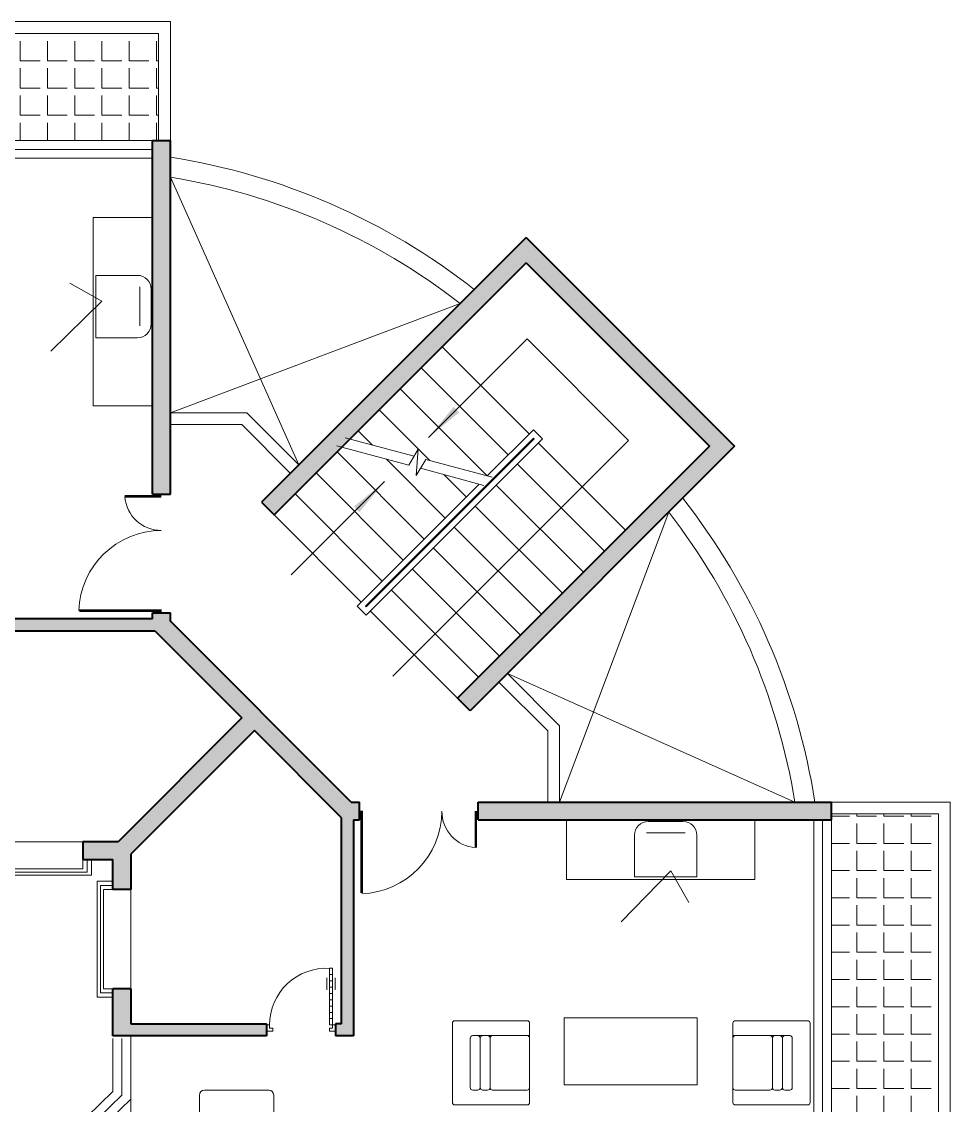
# Model space of a CAD drawing. Header units: millimetres. Extents: x 3136.3 to 3154.4, y 1812.1 to 1830.2.
# Drawn here: x 3145.01 to 3154.39, y 1819.25 to 1830.19 of the extents above; entities that cross this region are included whole.
import ezdxf
from ezdxf.enums import TextEntityAlignment as Align

# ---------------------------------------------------------------- set-up
doc = ezdxf.new("R2010")
doc.units = ezdxf.units.MM
for name, color, linetype, lineweight in [('BL', 7, 'Continuous', 5), ('FURNITURE', 220, 'Continuous', 5), ('H', 13, 'Continuous', 5), ('Muro1', 162, 'Continuous', 40), ('PUB_DIM', 3, 'Continuous', 5), ('PUB_H', 13, 'Continuous', 5), ('T', 7, 'Continuous', 5), ('W', 2, 'Continuous', 5)]:
    doc.layers.add(name, color=color, linetype=linetype, lineweight=lineweight)
doc.styles.add('SIMPLEX', font='SIMPLEX.SHX')
doc.styles.get("Standard").update_dxf_attribs({"font": 'arial.ttf'})

# ---------------------------------------------------------------- blocks, each defined once
blk = doc.blocks.new('M_A17ORW')
at = {"const_width": 0.02}
for points in [[(-0.481, -0.0014), (-0.481, -0.3084)], [(0.481, 0.0014), (0.481, -0.6906)]]:
    blk.add_lwpolyline(points, dxfattribs=at)
for centre, radius, start, end in [((-0.5008, -0.0026), 0.3067, 274.24917, 0.21013), ((0.5046, 0.0019), 0.6987, 180.27623, 268.06031)]:
    blk.add_arc(centre, radius, start, end)
blk = doc.blocks.new('80217063432440')
for p, q in [((248, 90), (971, 838)), ((971, 838), (1719, 90)), ((286, 0), (972, 710)), ((972, 710), (1682, 0)), ((325, -90), (973, 581)), ((973, 581), (1644, -90)), ((-286, 90), (248, 90)), ((-286, 0), (286, 0)), ((1682, 0), (2257, 0)), ((1719, 90), (2257, 90)), ((-286, -90), (325, -90)), ((1644, -90), (2257, -90))]:
    blk.add_line(p, q)
at = {"style": 'SIMPLEX', "flags": 1}
blk.add_attdef('A', text='', height=1, dxfattribs=at).set_placement((0, 0), align=Align.MIDDLE)
blk = doc.blocks.new('M_B4ONN')
for p, q in [((-0.587, 1.382), (0.587, 1.382)), ((-0.587, 0.5), (-0.587, 1.382)), ((0.587, 1.382), (0.587, 0.5)), ((-0.543, 1.201), (0.543, 1.201)), ((-0.543, 0.5), (-0.543, 1.201)), ((0.543, 1.201), (0.543, 0.5)), ((-0.5, 1.02), (0.5, 1.02)), ((-0.5, 0.5), (-0.5, 1.02)), ((0.5, 1.02), (0.5, 0.5)), ((-0.5, -0.5), (0.5, -0.5))]:
    blk.add_line(p, q)
blk = doc.blocks.new('M_A24LXR')
for p, q in [((-0.455, 0.071), (-0.455, 0.888)), ((-0.455, 0.888), (-0.41, 0.888)), ((-0.455, 0.797), (-0.41, 0.797)), ((-0.41, 0.888), (-0.41, 0.071)), ((-0.494, 0.753), (-0.494, 0.578)), ((-0.455, 0.707), (-0.41, 0.707)), ((-0.371, 0.753), (-0.371, 0.578)), ((-0.455, 0.616), (-0.41, 0.616)), ((-0.455, 0.525), (-0.41, 0.525)), ((-0.455, 0.434), (-0.41, 0.434)), ((-0.455, 0.343), (-0.41, 0.343)), ((-0.455, 0.253), (-0.41, 0.253)), ((-0.455, 0.162), (-0.41, 0.162)), ((-0.501, 0.071), (-0.455, 0.071)), ((-0.501, -0.02), (-0.501, 0.071)), ((-0.41, 0.071), (-0.455, 0.071)), ((-0.455, 0.071), (-0.455, 0.026)), ((-0.455, 0.026), (-0.41, 0.026)), ((-0.41, 0.026), (-0.41, -0.02)), ((0.453, 0.026), (0.407, 0.026)), ((0.407, 0.026), (0.407, -0.02)), ((0.498, 0.071), (0.453, 0.071)), ((0.453, 0.071), (0.453, 0.026)), ((0.498, -0.02), (0.498, 0.071)), ((-0.501, -0.02), (-0.501, -0.02)), ((-0.41, -0.02), (-0.501, -0.02)), ((0.407, -0.02), (0.498, -0.02)), ((0.498, -0.02), (0.498, -0.02))]:
    blk.add_line(p, q)
blk.add_arc((-0.364, 0.072), 0.817, 359.9115, 93.1848)
blk = doc.blocks.new('*X49')
at = {"color": 0}
for p, q in [((228151, -16225), (228175, -16225)), ((228250, -16225), (228450, -16225)), ((228250, -16225), (228250, -16225)), ((228250, -16500), (228250, -16300)), ((228525, -16225), (228725, -16225)), ((228525, -16225), (228525, -16225)), ((228525, -16500), (228525, -16300)), ((228800, -16225), (229000, -16225)), ((228800, -16225), (228800, -16225)), ((228800, -16500), (228800, -16300)), ((229075, -16225), (229275, -16225)), ((229075, -16225), (229075, -16225)), ((229075, -16500), (229075, -16300)), ((229350, -16225), (229550, -16225)), ((229350, -16225), (229350, -16225)), ((229350, -16500), (229350, -16300)), ((229625, -16225), (229825, -16225)), ((229625, -16225), (229625, -16225)), ((229625, -16500), (229625, -16300)), ((229900, -16225), (230100, -16225)), ((229900, -16225), (229900, -16225)), ((229900, -16500), (229900, -16300)), ((230175, -16225), (230375, -16225)), ((230175, -16225), (230175, -16225)), ((230175, -16500), (230175, -16300)), ((230450, -16225), (230650, -16225)), ((230450, -16225), (230450, -16225)), ((230450, -16500), (230450, -16300)), ((230725, -16225), (230925, -16225)), ((230725, -16225), (230725, -16225)), ((230725, -16500), (230725, -16300)), ((231000, -16225), (231200, -16225)), ((231000, -16225), (231000, -16225)), ((231000, -16500), (231000, -16300)), ((231275, -16225), (231475, -16225)), ((231275, -16225), (231275, -16225)), ((231275, -16500), (231275, -16300)), ((231550, -16225), (231750, -16225)), ((231550, -16225), (231550, -16225)), ((231550, -16500), (231550, -16300)), ((231825, -16225), (232025, -16225)), ((231825, -16225), (231825, -16225)), ((231825, -16500), (231825, -16300)), ((232100, -16225), (232121, -16225)), ((232100, -16225), (232100, -16225)), ((232100, -16500), (232100, -16300)), ((228151, -16500), (228175, -16500)), ((228250, -16500), (228450, -16500)), ((228525, -16500), (228725, -16500)), ((228800, -16500), (229000, -16500)), ((229075, -16500), (229275, -16500)), ((229350, -16500), (229550, -16500)), ((229625, -16500), (229825, -16500)), ((229900, -16500), (230100, -16500)), ((230175, -16500), (230375, -16500)), ((230450, -16500), (230650, -16500)), ((230725, -16500), (230925, -16500)), ((231000, -16500), (231200, -16500)), ((231275, -16500), (231475, -16500)), ((231550, -16500), (231750, -16500)), ((231825, -16500), (232025, -16500)), ((232100, -16500), (232121, -16500)), ((228250, -16775), (228250, -16575)), ((228525, -16775), (228525, -16575)), ((228800, -16775), (228800, -16575)), ((229075, -16775), (229075, -16575)), ((229350, -16775), (229350, -16575)), ((229625, -16775), (229625, -16575)), ((229900, -16775), (229900, -16575)), ((230175, -16775), (230175, -16575)), ((230450, -16775), (230450, -16575)), ((230725, -16775), (230725, -16575)), ((231000, -16775), (231000, -16575)), ((231275, -16775), (231275, -16575)), ((231550, -16775), (231550, -16575)), ((231825, -16775), (231825, -16575)), ((232100, -16775), (232100, -16575)), ((228151, -16775), (228175, -16775)), ((228250, -16775), (228450, -16775)), ((228525, -16775), (228725, -16775)), ((228800, -16775), (229000, -16775)), ((229075, -16775), (229275, -16775)), ((229350, -16775), (229550, -16775)), ((229625, -16775), (229825, -16775)), ((229900, -16775), (230100, -16775)), ((230175, -16775), (230375, -16775)), ((230450, -16775), (230650, -16775)), ((230725, -16775), (230925, -16775)), ((231000, -16775), (231200, -16775)), ((231275, -16775), (231475, -16775)), ((231550, -16775), (231750, -16775)), ((231825, -16775), (232025, -16775)), ((232100, -16775), (232121, -16775)), ((228250, -17050), (228250, -16850)), ((228525, -17050), (228525, -16850)), ((228800, -17050), (228800, -16850)), ((229075, -17050), (229075, -16850)), ((229350, -17050), (229350, -16850)), ((229625, -17050), (229625, -16850)), ((229900, -17050), (229900, -16850)), ((230175, -17050), (230175, -16850)), ((230450, -17050), (230450, -16850)), ((230725, -17050), (230725, -16850)), ((231000, -17050), (231000, -16850)), ((231275, -17050), (231275, -16850)), ((231550, -17050), (231550, -16850)), ((231825, -17050), (231825, -16850)), ((232100, -17050), (232100, -16850)), ((228151, -17050), (228175, -17050)), ((228250, -17050), (228450, -17050)), ((228525, -17050), (228725, -17050)), ((228800, -17050), (229000, -17050)), ((229075, -17050), (229275, -17050)), ((229350, -17050), (229550, -17050)), ((229625, -17050), (229825, -17050)), ((229900, -17050), (230100, -17050)), ((230175, -17050), (230375, -17050)), ((230450, -17050), (230650, -17050)), ((230725, -17050), (230925, -17050)), ((231000, -17050), (231200, -17050)), ((231275, -17050), (231475, -17050)), ((231550, -17050), (231750, -17050)), ((231825, -17050), (232025, -17050)), ((232100, -17050), (232121, -17050)), ((228250, -17305), (228250, -17125)), ((228525, -17305), (228525, -17125)), ((228800, -17305), (228800, -17125)), ((229075, -17305), (229075, -17125)), ((229350, -17305), (229350, -17125)), ((229625, -17305), (229625, -17125)), ((229900, -17305), (229900, -17125)), ((230175, -17305), (230175, -17125)), ((230450, -17305), (230450, -17125)), ((230725, -17305), (230725, -17125)), ((231000, -17305), (231000, -17125)), ((231275, -17305), (231275, -17125)), ((231550, -17305), (231550, -17125)), ((231825, -17305), (231825, -17125)), ((232100, -17305), (232100, -17125))]:
    blk.add_line(p, q, dxfattribs=at)
blk = doc.blocks.new('80217063752320')
for p, q in [((-1925, 90), (1925, 90)), ((-1925, 0), (1925, 0)), ((-1925, -90), (1925, -90))]:
    blk.add_line(p, q)
at = {"style": 'SIMPLEX', "flags": 1}
blk.add_attdef('A', text='', height=1, dxfattribs=at).set_placement((0, 0), align=Align.MIDDLE)
blk = doc.blocks.new('_ARROW')
blk.add_solid([(0, 0), (-1, 0.1), (-1, -0.1)])
blk = doc.blocks.new('aptos2')
at = {"layer": 'BL'}
for points in [[(3146.51, 1828.994), (3146.51, 1830.194), (3142.3, 1830.194), (3142.3, 1828.994)], [(3146.39, 1828.994), (3146.39, 1830.074), (3142.42, 1830.074), (3142.42, 1828.994)], [(3153.19, 1822.314), (3154.39, 1822.314), (3154.39, 1818.104), (3153.19, 1818.104)], [(3153.19, 1822.194), (3154.27, 1822.194), (3154.27, 1818.224), (3153.19, 1818.224)]]:
    blk.add_lwpolyline(points, dxfattribs=at)
at = {"layer": 'FURNITURE', "linetype": 'ByBlock'}
for p, q in [((3147.808, 1825.718), (3146.51, 1828.623)), ((3145.73, 1828.218), (3145.73, 1826.315)), ((3146.33, 1828.218), (3145.73, 1828.218)), ((3146.33, 1826.315), (3146.33, 1828.218)), ((3145.756, 1827.002), (3145.756, 1827.632)), ((3145.756, 1827.632), (3146.176, 1827.632)), ((3145.816, 1827.37), (3145.496, 1827.553)), ((3146.202, 1827.124), (3146.202, 1827.515)), ((3146.316, 1827.492), (3146.316, 1827.142)), ((3145.816, 1827.37), (3145.301, 1826.867)), ((3146.51, 1826.245), (3149.437, 1827.348)), ((3146.176, 1827.002), (3145.756, 1827.002)), ((3145.73, 1826.315), (3146.33, 1826.315)), ((3146.51, 1826.245), (3147.281, 1826.245)), ((3147.281, 1826.245), (3147.808, 1825.718)), ((3146.51, 1826.125), (3147.232, 1826.125)), ((3147.232, 1826.125), (3147.723, 1825.633)), ((3150.442, 1822.314), (3151.545, 1825.241)), ((3149.915, 1823.611), (3152.82, 1822.314)), ((3150.442, 1823.085), (3149.915, 1823.611)), ((3150.322, 1823.035), (3149.83, 1823.526)), ((3150.322, 1822.314), (3150.322, 1823.035)), ((3150.442, 1822.314), (3150.442, 1823.085)), ((3150.512, 1821.534), (3150.512, 1822.134)), ((3150.512, 1822.134), (3152.415, 1822.134)), ((3151.689, 1822.119), (3151.339, 1822.119)), ((3152.415, 1822.134), (3152.415, 1821.534)), ((3151.199, 1821.979), (3151.199, 1821.559)), ((3151.32, 1822.005), (3151.711, 1822.005)), ((3151.829, 1821.559), (3151.829, 1821.979)), ((3151.567, 1821.619), (3151.064, 1821.105)), ((3151.567, 1821.619), (3151.749, 1821.299)), ((3152.415, 1821.534), (3150.512, 1821.534)), ((3151.199, 1821.559), (3151.829, 1821.559)), ((3149.36, 1820.081), (3149.36, 1819.281)), ((3149.385, 1820.106), (3150.115, 1820.106)), ((3150.14, 1820.081), (3150.14, 1819.281)), ((3150.49, 1819.46), (3150.49, 1820.137)), ((3150.49, 1820.137), (3151.831, 1820.137)), ((3151.831, 1820.137), (3151.831, 1819.46)), ((3152.193, 1820.081), (3152.193, 1819.281)), ((3152.948, 1820.106), (3152.218, 1820.106)), ((3152.973, 1820.081), (3152.973, 1819.281)), ((3149.54, 1819.931), (3149.54, 1819.431)), ((3149.565, 1819.956), (3150.14, 1819.956)), ((3152.768, 1819.956), (3152.193, 1819.956)), ((3152.793, 1819.931), (3152.793, 1819.431)), ((3151.831, 1819.46), (3150.49, 1819.46)), ((3146.804, 1817.956), (3146.804, 1819.356)), ((3146.854, 1819.406), (3147.504, 1819.406)), ((3147.554, 1819.356), (3147.554, 1817.956)), ((3149.385, 1819.256), (3150.115, 1819.256)), ((3152.948, 1819.256), (3152.218, 1819.256))]:
    blk.add_line(p, q, dxfattribs=at)
for points in [[(3149.54, 1819.931), (3149.54, 1819.431, 0.414214), (3149.565, 1819.406), (3149.615, 1819.406, 0.414214), (3149.64, 1819.431), (3149.64, 1819.931, 0.414214), (3149.615, 1819.956), (3149.565, 1819.956, 0.414214)], [(3149.64, 1819.931), (3149.64, 1819.431, 0.414214), (3149.665, 1819.406), (3149.715, 1819.406, 0.414214), (3149.74, 1819.431), (3149.74, 1819.931, 0.414214), (3149.715, 1819.956), (3149.665, 1819.956, 0.414214)], [(3149.74, 1819.931), (3149.74, 1819.431, 0.414214), (3149.765, 1819.406), (3150.115, 1819.406, 0.414214), (3150.14, 1819.431), (3150.14, 1819.931, 0.414214), (3150.115, 1819.956), (3149.765, 1819.956, 0.414214)], [(3152.593, 1819.931), (3152.593, 1819.431, -0.414214), (3152.568, 1819.406), (3152.218, 1819.406, -0.414214), (3152.193, 1819.431), (3152.193, 1819.931, -0.414214), (3152.218, 1819.956), (3152.568, 1819.956, -0.414214)], [(3152.693, 1819.931), (3152.693, 1819.431, -0.414214), (3152.668, 1819.406), (3152.618, 1819.406, -0.414214), (3152.593, 1819.431), (3152.593, 1819.931, -0.414214), (3152.618, 1819.956), (3152.668, 1819.956, -0.414214)], [(3152.793, 1819.931), (3152.793, 1819.431, -0.414214), (3152.768, 1819.406), (3152.718, 1819.406, -0.414214), (3152.693, 1819.431), (3152.693, 1819.931, -0.414214), (3152.718, 1819.956), (3152.768, 1819.956, -0.414214)]]:
    blk.add_lwpolyline(points, format="xyb", close=True, dxfattribs=at)
for centre, radius, start, end in [((3145.479, 1822.258), 6.648, 51.9101, 81.0734), ((3145.479, 1822.258), 6.448, 52.1255, 80.7941), ((3146.176, 1827.492), 0.14, 0, 90), ((3146.176, 1827.142), 0.14, 270, 0), ((3146.455, 1821.282), 6.648, 8.9266, 38.0899), ((3146.455, 1821.282), 6.448, 9.2059, 37.8745), ((3151.339, 1821.979), 0.14, 90, 180), ((3151.689, 1821.979), 0.14, 0, 90), ((3149.385, 1820.081), 0.025, 90, 180), ((3150.115, 1820.081), 0.025, 0, 90), ((3152.218, 1820.081), 0.025, 90, 180), ((3152.948, 1820.081), 0.025, 0, 90), ((3149.565, 1819.931), 0.025, 90, 180), ((3152.768, 1819.931), 0.025, 0, 90), ((3146.854, 1819.356), 0.05, 90, 180), ((3147.504, 1819.356), 0.05, 0, 90), ((3149.385, 1819.281), 0.025, 180, 270), ((3150.115, 1819.281), 0.025, 270, 0), ((3152.218, 1819.281), 0.025, 180, 270), ((3152.948, 1819.281), 0.025, 270, 0)]:
    blk.add_arc(centre, radius, start, end, dxfattribs=at)
at = {"layer": 'H'}
for points in [[(3142.48, 1828.994), (3146.39, 1828.994), (3146.39, 1830.074), (3142.42, 1830.074), (3142.42, 1828.994)], [(3153.19, 1818.284), (3153.19, 1822.194), (3154.27, 1822.194), (3154.27, 1818.224), (3153.19, 1818.224)]]:
    blk.add_lwpolyline(points, close=True, dxfattribs=at)
at = {"layer": 'Muro1'}
for points in [[(3146.33, 1828.994), (3146.51, 1828.994)], [(3146.33, 1825.424), (3146.33, 1828.994)], [(3146.51, 1825.424), (3146.51, 1828.994)], [(3150.104, 1828.014), (3147.431, 1825.341)], [(3150.104, 1828.014), (3152.211, 1825.907)], [(3150.104, 1827.76), (3147.558, 1825.214)], [(3150.104, 1827.76), (3151.957, 1825.907)], [(3151.957, 1825.907), (3149.411, 1823.362)], [(3152.211, 1825.907), (3149.538, 1823.234)], [(3146.33, 1825.424), (3146.51, 1825.424)], [(3147.431, 1825.341), (3147.558, 1825.214)], [(3146.33, 1824.164), (3144.15, 1824.164)], [(3146.33, 1824.164), (3146.33, 1824.224)], [(3146.33, 1824.224), (3146.51, 1824.224)], [(3146.51, 1824.141), (3146.51, 1824.224)], [(3148.338, 1822.314), (3146.51, 1824.141)], [(3144.27, 1824.044), (3146.353, 1824.044)], [(3146.353, 1824.044), (3147.233, 1823.164)], [(3149.538, 1823.234), (3149.411, 1823.362)], [(3147.233, 1823.164), (3145.983, 1821.914)], [(3147.233, 1823.164), (3145.983, 1821.914)], [(3147.36, 1823.036), (3146.111, 1821.787)], [(3147.36, 1823.036), (3146.111, 1821.787)], [(3148.24, 1822.156), (3147.36, 1823.036)], [(3148.338, 1822.314), (3148.42, 1822.314)], [(3148.42, 1822.134), (3148.42, 1822.314)], [(3149.62, 1822.134), (3149.62, 1822.314)], [(3149.62, 1822.314), (3153.19, 1822.314)], [(3153.19, 1822.134), (3153.19, 1822.314)], [(3148.24, 1820.074), (3148.24, 1822.156)], [(3148.36, 1822.134), (3148.42, 1822.134)], [(3148.36, 1822.134), (3148.36, 1819.954)], [(3149.62, 1822.134), (3153.19, 1822.134)], [(3145.983, 1821.914), (3145.627, 1821.914)], [(3145.627, 1821.914), (3145.627, 1821.733)], [(3145.627, 1821.733), (3145.93, 1821.733)], [(3145.93, 1821.43), (3145.93, 1821.733)], [(3146.111, 1821.787), (3146.111, 1821.43)], [(3146.111, 1821.43), (3145.93, 1821.43)], [(3146.111, 1820.43), (3145.93, 1820.43)], [(3145.93, 1819.954), (3145.93, 1820.43)], [(3146.111, 1820.43), (3146.111, 1820.074)], [(3146.111, 1820.074), (3147.48, 1820.074)], [(3147.48, 1820.074), (3147.48, 1819.954)], [(3148.18, 1820.074), (3148.18, 1819.954)], [(3148.24, 1820.074), (3148.18, 1820.074)], [(3147.48, 1819.954), (3145.93, 1819.954)], [(3148.36, 1819.954), (3148.18, 1819.954)]]:
    blk.add_lwpolyline(points, dxfattribs=at)
at = {"layer": 'PUB_DIM'}
for points in [[(3149.117, 1825.994), (3150.114, 1826.991), (3151.139, 1825.966), (3148.757, 1823.584)], [(3148.674, 1825.551), (3147.732, 1824.609)]]:
    blk.add_lwpolyline(points, dxfattribs=at)
at = {"layer": 'PUB_H'}
for points in [[(3146.51, 1828.994), (3146.51, 1825.424), (3146.33, 1828.994), (3146.33, 1825.424)], [(3150.104, 1828.014), (3150.104, 1827.76), (3147.431, 1825.341), (3147.558, 1825.214)], [(3152.211, 1825.907), (3151.957, 1825.907), (3150.104, 1828.014), (3150.104, 1827.76)], [(3149.538, 1823.234), (3149.411, 1823.362), (3152.211, 1825.907), (3151.957, 1825.907)], [(3144.15, 1824.164), (3146.33, 1824.164), (3144.27, 1824.044), (3146.353, 1824.044)], [(3146.51, 1824.224), (3146.33, 1824.164), (3146.33, 1824.224)], [(3146.353, 1824.044), (3146.33, 1824.164), (3146.51, 1824.141), (3146.51, 1824.224)], [(3147.233, 1823.164), (3146.353, 1824.044), (3146.51, 1824.141)], [(3148.338, 1822.314), (3147.36, 1823.036), (3146.51, 1824.141), (3147.233, 1823.164)], [(3146.111, 1821.787), (3145.983, 1821.914), (3147.36, 1823.036), (3147.233, 1823.164)], [(3145.983, 1821.914), (3147.233, 1823.164), (3147.36, 1823.036)], [(3145.93, 1821.733), (3145.983, 1821.914), (3146.111, 1821.787), (3147.36, 1823.036)], [(3148.36, 1822.134), (3148.24, 1822.156), (3148.338, 1822.314), (3147.36, 1823.036)], [(3148.42, 1822.314), (3148.42, 1822.134), (3148.338, 1822.314), (3148.36, 1822.134)], [(3149.62, 1822.314), (3153.19, 1822.314), (3149.62, 1822.134), (3153.19, 1822.134)], [(3148.36, 1819.954), (3148.24, 1820.074), (3148.36, 1822.134), (3148.24, 1822.156)], [(3145.627, 1821.733), (3145.627, 1821.914), (3145.93, 1821.733), (3145.983, 1821.914)], [(3146.111, 1821.43), (3145.93, 1821.43), (3146.111, 1821.787), (3145.93, 1821.733)], [(3145.93, 1820.43), (3146.111, 1820.43), (3145.93, 1819.954), (3146.111, 1820.074)], [(3145.93, 1819.954), (3146.111, 1820.074), (3147.48, 1819.954), (3147.48, 1820.074)], [(3148.18, 1819.954), (3148.18, 1820.074), (3148.36, 1819.954), (3148.24, 1820.074)]]:
    blk.add_solid(points, dxfattribs=at)
at = {"layer": 'T'}
for p, q in [((3149.255, 1826.911), (3148.323, 1825.979)), ((3149.255, 1826.911), (3150.136, 1826.031)), ((3149.029, 1826.685), (3148.323, 1825.979)), ((3149.043, 1826.699), (3149.924, 1825.819)), ((3148.831, 1826.487), (3149.711, 1825.607)), ((3148.619, 1826.275), (3149.132, 1825.762)), ((3148.275, 1825.992), (3148.972, 1825.805)), ((3148.407, 1826.063), (3148.552, 1825.917)), ((3150.178, 1825.988), (3148.481, 1824.291)), ((3150.178, 1826.073), (3149.711, 1825.607)), ((3150.27, 1825.981), (3150.178, 1826.073)), ((3150.185, 1825.981), (3150.178, 1825.988)), ((3148.241, 1825.897), (3147.558, 1825.214)), ((3148.241, 1825.897), (3147.558, 1825.214)), ((3148.193, 1825.91), (3148.919, 1825.716)), ((3148.488, 1824.2), (3150.27, 1825.981)), ((3148.488, 1824.284), (3150.185, 1825.981)), ((3151.108, 1825.059), (3150.228, 1825.939)), ((3148.195, 1825.851), (3149.075, 1824.97)), ((3148.694, 1825.776), (3149.287, 1825.182)), ((3148.919, 1825.716), (3149.014, 1825.876)), ((3149.014, 1825.876), (3148.995, 1825.612)), ((3148.995, 1825.612), (3149.09, 1825.773)), ((3149.09, 1825.773), (3149.76, 1825.594)), ((3149.037, 1825.684), (3149.678, 1825.512)), ((3150.896, 1824.847), (3150.016, 1825.727)), ((3147.983, 1825.638), (3148.863, 1824.758)), ((3149.273, 1825.621), (3149.499, 1825.395)), ((3149.63, 1825.525), (3148.396, 1824.291)), ((3150.684, 1824.634), (3149.803, 1825.515)), ((3147.77, 1825.426), (3148.651, 1824.546)), ((3150.472, 1824.422), (3149.591, 1825.303)), ((3147.558, 1825.214), (3148.439, 1824.334)), ((3150.259, 1824.21), (3149.379, 1825.09)), ((3149.411, 1823.362), (3151.108, 1825.059)), ((3150.047, 1823.998), (3149.167, 1824.878)), ((3149.411, 1823.362), (3150.882, 1824.832)), ((3149.835, 1823.786), (3148.955, 1824.666)), ((3149.623, 1823.574), (3148.743, 1824.454)), ((3148.396, 1824.291), (3148.488, 1824.2)), ((3148.481, 1824.291), (3148.488, 1824.284)), ((3149.411, 1823.362), (3148.531, 1824.242))]:
    blk.add_line(p, q, dxfattribs=at)
at = {"layer": 'W'}
blk.add_line((3146.111, 1819.954), (3146.111, 1817.384), dxfattribs=at)
at = {"layer": 'H', "xscale": 0.001, "yscale": 0.001, "zscale": 0.001}
blk.add_blockref('*X49', (2914.269, 1846.298), dxfattribs=at)
at = {"layer": 'H', "xscale": -0.001, "yscale": 0.001, "zscale": 0.001, "rotation": 270}
blk.add_blockref('*X49', (3170.495, 1590.072), dxfattribs=at)
at = {"layer": 'PUB_DIM', "xscale": 0.4, "yscale": 0.4, "zscale": 0.4}
for p, rotation in [((3149.117, 1825.994), 225), ((3148.674, 1825.551), 44.99999999999999)]:
    blk.add_blockref('_ARROW', p, dxfattribs=dict(at, rotation=rotation))
at = {"layer": 'W', "xscale": 0.001, "yscale": 0.001, "zscale": 0.001}
blk.add_blockref('80217063752320', (3144.405, 1828.904), dxfattribs=at)
at = {"layer": 'W'}
for name, p, xscale, yscale, zscale, rotation in [('M_A17ORW', (3146.42, 1824.824), 1.2, 1.2, 1.2, 270), ('M_A17ORW', (3149.02, 1822.224), -1.2, 1.2, 1.2, 359.9999999999996), ('80217063752320', (3153.1, 1820.209), -0.001, 0.001, 0.001, 270), ('M_A24LXR', (3147.83, 1820.014), -0.7000000000000001, 0.7000000000000001, 0.7000000000000001, 359.9999999999996), ('80217063432440', (3146.02, 1819.64), -0.001, 0.001, 0.001, 90)]:
    blk.add_blockref(name, p, dxfattribs=dict(at, xscale=xscale, yscale=yscale, zscale=zscale, rotation=rotation))
at = {"layer": 'W', "yscale": 0.1804650748165586, "rotation": 180}
blk.add_blockref('M_B4ONN', (3145.127, 1821.824), dxfattribs=at)
at = {"layer": 'W', "xscale": -1, "yscale": 0.1804650748165587, "rotation": 90}
blk.add_blockref('M_B4ONN', (3146.02, 1820.93), dxfattribs=at)
at = {"layer": 'FURNITURE', "linetype": 'ByBlock', "text_generation_flag": 4, "width": 0.8, "flags": 1}
for tag, p in [('YSIZE', (3142.36, 1828.814)), ('XSIZE', (3142.36, 1828.814)), ('YSIZE', (3139.16, 1828.347)), ('XSIZE', (3139.16, 1828.347)), ('YSIZE', (3140.552, 1828.196)), ('XSIZE', (3140.552, 1828.196)), ('YSIZE', (3143.886, 1827.996)), ('XSIZE', (3143.886, 1827.996)), ('YSIZE', (3145.966, 1827.632)), ('XSIZE', (3145.966, 1827.632)), ('YSIZE', (3139.38, 1827.414)), ('XSIZE', (3139.38, 1827.414)), ('YSIZE', (3145.756, 1827.317)), ('XSIZE', (3145.756, 1827.317)), ('XSIZE', (3145.756, 1827.317)), ('YSIZE', (3145.756, 1827.317)), ('YSIZE', (3136.51, 1827.114)), ('XSIZE', (3136.51, 1827.114)), ('YSIZE', (3139.23, 1827.189)), ('XSIZE', (3139.23, 1827.189)), ('XSIZE', (3139.23, 1827.189)), ('YSIZE', (3139.23, 1827.189)), ('YSIZE', (3142.725, 1826.948)), ('XSIZE', (3142.725, 1826.948)), ('YSIZE', (3143.886, 1825.943)), ('XSIZE', (3143.886, 1825.943)), ('YSIZE', (3142.848, 1822.965)), ('XSIZE', (3142.848, 1822.965)), ('YSIZE', (3139.23, 1822.303)), ('XSIZE', (3139.23, 1822.303)), ('XSIZE', (3139.23, 1822.303)), ('YSIZE', (3139.23, 1822.303)), ('YSIZE', (3136.51, 1822.194)), ('XSIZE', (3136.51, 1822.194)), ('YSIZE', (3139.38, 1822.078)), ('XSIZE', (3139.38, 1822.078)), ('YSIZE', (3151.829, 1821.769)), ('XSIZE', (3151.829, 1821.769)), ('YSIZE', (3151.514, 1821.559)), ('XSIZE', (3151.514, 1821.559)), ('XSIZE', (3151.514, 1821.559)), ('YSIZE', (3151.514, 1821.559)), ('YSIZE', (3139.16, 1821.251)), ('XSIZE', (3139.16, 1821.251)), ('YSIZE', (3150.14, 1819.689)), ('XSIZE', (3150.14, 1819.689)), ('YSIZE', (3152.193, 1819.689)), ('XSIZE', (3152.193, 1819.689)), ('YSIZE', (3147.162, 1818.652)), ('XSIZE', (3147.162, 1818.652)), ('YSIZE', (3151.144, 1818.528)), ('XSIZE', (3151.144, 1818.528)), ('YSIZE', (3153.01, 1818.164)), ('XSIZE', (3153.01, 1818.164)), ('YSIZE', (3152.393, 1816.356)), ('XSIZE', (3152.393, 1816.356)), ('YSIZE', (3146.275, 1815.184)), ('XSIZE', (3146.275, 1815.184)), ('YSIZE', (3151.611, 1815.184)), ('XSIZE', (3151.611, 1815.184)), ('YSIZE', (3145.447, 1814.964)), ('XSIZE', (3145.447, 1814.964)), ('YSIZE', (3146.5, 1815.034)), ('XSIZE', (3146.5, 1815.034)), ('XSIZE', (3146.5, 1815.034)), ('YSIZE', (3146.5, 1815.034)), ('YSIZE', (3151.386, 1815.034)), ('XSIZE', (3151.386, 1815.034)), ('XSIZE', (3151.386, 1815.034)), ('YSIZE', (3151.386, 1815.034)), ('YSIZE', (3152.544, 1814.964)), ('XSIZE', (3152.544, 1814.964)), ('YSIZE', (3146.39, 1812.314)), ('XSIZE', (3146.39, 1812.314)), ('YSIZE', (3151.31, 1812.314)), ('XSIZE', (3151.31, 1812.314))]:
    blk.add_attdef(tag, p, '', height=0.000056, rotation=180, dxfattribs=at)

msp = doc.modelspace()

# ---------------------------------------------------------------- block references
msp.add_blockref('aptos2', (0, 0))

doc.saveas('drawing.dxf')
